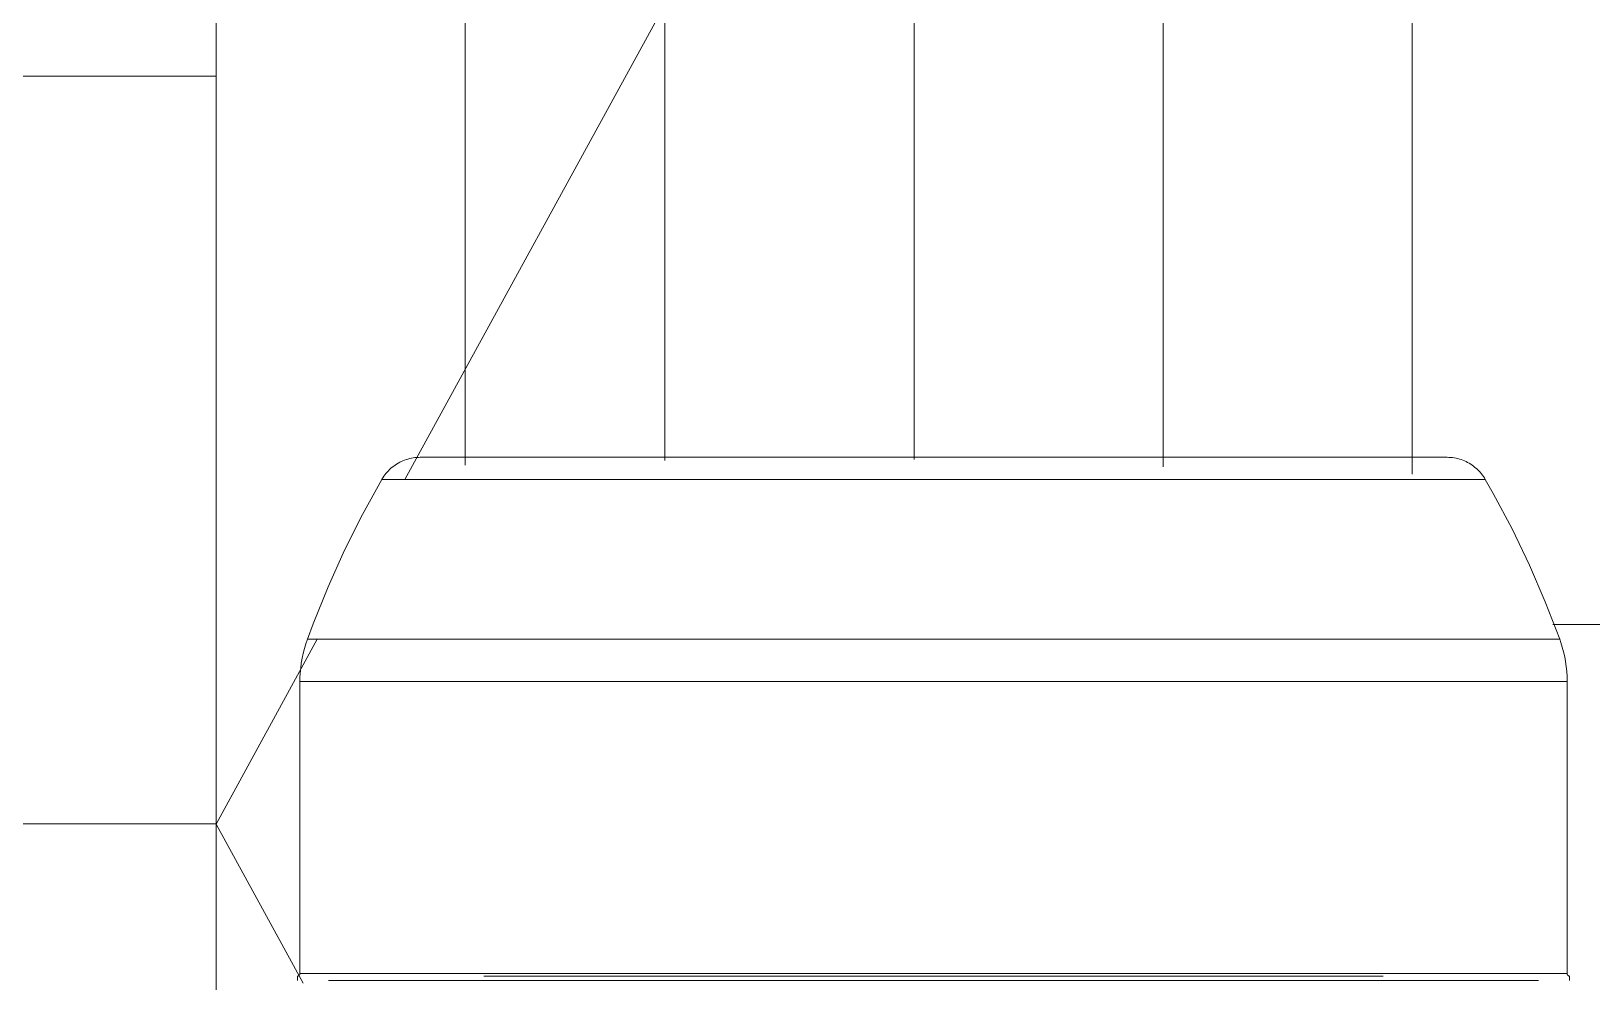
# Model space of a CAD drawing. Header units: millimetres. Extents: x -33493 to 146110, y 17338 to 47807.
# Drawn here: x 7037.2 to 7350.4, y 38186.2 to 38377 of the extents above; entities that cross this region are included whole.
import ezdxf

# ---------------------------------------------------------------- set-up
doc = ezdxf.new("R2010")
doc.units = ezdxf.units.MM
doc.linetypes.add('Dash', pattern=[952.5, 476.25, -476.25])
for name, color, linetype, lineweight in [('0-1', 7, 'Continuous', 5), ('A-_GENM----_H', 7, 'Dash', 9), ('A_--------_E-', 7, 'Continuous', 9), ('C-_SITE----_E', 7, 'Continuous', 9)]:
    doc.layers.add(name, color=color, linetype=linetype, lineweight=lineweight)
doc.layers.add('A-_DOOR----_E-1', color=6, linetype='Continuous', lineweight=9, true_color=0xff00ff)
doc.layers.add('C-_SITE----_E-1', color=6, linetype='Continuous', lineweight=9, true_color=0xff00ff)

# ---------------------------------------------------------------- blocks, each defined once
blk = doc.blocks.new('1599_DB_P_S_BLK2 23 0814_rvt-1-DOOR _ WINDOW SCHEDULE - ELEVATION 3 Copy 1')
at = {"layer": 'A_--------_E-', "color": 8}
for p, q in [((7218.26, 38291.5), (7116.81, 38291.5)), ((7116.81, 38291.5), (7218.26, 38291.5)), ((7218.26, 38291.5), (7319.72, 38291.5)), ((7319.72, 38291.5), (7218.26, 38291.5)), ((7218.26, 38287.05), (7107.54, 38287.05)), ((7328.99, 38287.05), (7218.26, 38287.05)), ((7218.26, 38255.01), (7092.6, 38255.01)), ((7343.92, 38255.01), (7218.26, 38255.01)), ((7091.11, 38187.9), (7091.11, 38246.52)), ((7218.26, 38246.52), (7091.11, 38246.52)), ((7345.41, 38246.52), (7218.26, 38246.52)), ((7345.41, 38246.52), (7345.41, 38187.9)), ((7090.61, 38186.5), (7090.61, 38187.4)), ((7218.26, 38187.9), (7091.11, 38187.9)), ((7218.26, 38186.5), (7096.86, 38186.5)), ((7218.26, 38187.4), (7128, 38187.4)), ((7218.26, 38186.5), (7178.42, 38186.5)), ((7178.42, 38186.5), (7185.66, 38186.5)), ((7178.82, 38186.5), (7185.49, 38186.5)), ((7187.5, 38186.5), (7193.56, 38186.5)), ((7187.64, 38186.5), (7193.63, 38186.5)), ((7197.64, 38186.5), (7205.85, 38186.5)), ((7197.68, 38186.5), (7205.86, 38186.5)), ((7198.3, 38187.4), (7218.26, 38187.4)), ((7209.98, 38186.5), (7215.16, 38186.5)), ((7209.98, 38186.5), (7215.16, 38186.5)), ((7345.41, 38187.9), (7218.26, 38187.9)), ((7218.26, 38187.4), (7238.23, 38187.4)), ((7308.52, 38187.4), (7218.26, 38187.4)), ((7339.66, 38186.5), (7218.26, 38186.5)), ((7258.11, 38186.5), (7218.26, 38186.5)), ((7221.37, 38186.5), (7226.54, 38186.5)), ((7221.37, 38186.5), (7226.54, 38186.5)), ((7230.66, 38186.5), (7238.84, 38186.5)), ((7230.67, 38186.5), (7238.89, 38186.5)), ((7242.89, 38186.5), (7248.89, 38186.5)), ((7242.96, 38186.5), (7249.03, 38186.5)), ((7250.86, 38186.5), (7258.11, 38186.5)), ((7251.03, 38186.5), (7257.71, 38186.5)), ((7345.91, 38187.4), (7345.91, 38186.5))]:
    blk.add_line(p, q, dxfattribs=at)
at = {"layer": 'A_--------_E-', "color": 8, "flags": 128}
for points in [[(7115.24, 38291.5), (7114.89, 38291.49), (7114.53, 38291.47), (7114.18, 38291.44), (7113.83, 38291.39), (7113.47, 38291.32), (7113.13, 38291.24), (7112.78, 38291.15), (7112.44, 38291.05), (7112.11, 38290.93), (7111.78, 38290.8), (7111.45, 38290.65), (7111.13, 38290.49), (7110.82, 38290.32), (7110.52, 38290.14), (7110.22, 38289.95), (7109.93, 38289.74), (7109.65, 38289.52), (7109.37, 38289.29), (7109.11, 38289.05), (7108.86, 38288.8), (7108.62, 38288.54), (7108.38, 38288.27), (7108.16, 38287.99), (7107.95, 38287.7), (7107.75, 38287.41), (7107.57, 38287.11), (7107.54, 38287.05)], [(7218.26, 38291.5), (7214.14, 38291.5), (7210.03, 38291.5), (7205.93, 38291.5), (7201.85, 38291.5), (7197.8, 38291.5), (7193.77, 38291.5), (7189.79, 38291.5), (7185.86, 38291.5), (7181.97, 38291.5), (7178.14, 38291.5), (7174.38, 38291.5), (7170.69, 38291.5), (7167.07, 38291.5), (7163.54, 38291.5), (7160.09, 38291.5), (7156.74, 38291.5), (7153.48, 38291.5), (7150.33, 38291.5), (7147.29, 38291.5), (7144.36, 38291.5), (7141.55, 38291.5), (7138.86, 38291.5), (7136.3, 38291.5), (7133.87, 38291.5), (7131.57, 38291.5), (7129.42, 38291.5), (7127.4, 38291.5), (7125.53, 38291.5), (7123.81, 38291.5), (7122.24, 38291.5), (7120.83, 38291.5), (7119.57, 38291.5), (7118.47, 38291.5), (7117.52, 38291.5), (7116.74, 38291.5), (7116.12, 38291.5), (7115.67, 38291.5), (7115.38, 38291.5), (7115.25, 38291.5), (7115.24, 38291.5)], [(7115.24, 38291.5), (7115.33, 38291.5), (7115.57, 38291.5), (7115.98, 38291.5), (7116.56, 38291.5), (7117.3, 38291.5), (7118.2, 38291.5), (7119.26, 38291.5), (7120.47, 38291.5), (7121.85, 38291.5), (7123.38, 38291.5), (7125.06, 38291.5), (7126.88, 38291.5), (7128.86, 38291.5), (7130.98, 38291.5), (7133.24, 38291.5), (7135.63, 38291.5), (7138.16, 38291.5), (7140.81, 38291.5), (7143.59, 38291.5), (7146.49, 38291.5), (7149.5, 38291.5), (7152.62, 38291.5), (7155.85, 38291.5), (7159.18, 38291.5), (7162.6, 38291.5), (7166.11, 38291.5), (7169.71, 38291.5), (7173.38, 38291.5), (7177.12, 38291.5), (7180.93, 38291.5), (7184.8, 38291.5), (7188.72, 38291.5), (7192.7, 38291.5), (7196.71, 38291.5), (7200.75, 38291.5), (7204.83, 38291.5), (7208.92, 38291.5), (7213.03, 38291.5), (7217.15, 38291.5), (7218.26, 38291.5)], [(7218.26, 38291.5), (7222.38, 38291.5), (7226.49, 38291.5), (7230.59, 38291.5), (7234.67, 38291.5), (7238.73, 38291.5), (7242.75, 38291.5), (7246.73, 38291.5), (7250.67, 38291.5), (7254.55, 38291.5), (7258.38, 38291.5), (7262.14, 38291.5), (7265.83, 38291.5), (7269.45, 38291.5), (7272.98, 38291.5), (7276.43, 38291.5), (7279.78, 38291.5), (7283.04, 38291.5), (7286.19, 38291.5), (7289.23, 38291.5), (7292.16, 38291.5), (7294.97, 38291.5), (7297.66, 38291.5), (7300.22, 38291.5), (7302.65, 38291.5), (7304.95, 38291.5), (7307.11, 38291.5), (7309.12, 38291.5), (7310.99, 38291.5), (7312.71, 38291.5), (7314.28, 38291.5), (7315.7, 38291.5), (7316.96, 38291.5), (7318.06, 38291.5), (7319, 38291.5), (7319.78, 38291.5), (7320.4, 38291.5), (7320.86, 38291.5), (7321.15, 38291.5), (7321.28, 38291.5), (7321.28, 38291.5)], [(7321.28, 38291.5), (7321.2, 38291.5), (7320.95, 38291.5), (7320.54, 38291.5), (7319.97, 38291.5), (7319.23, 38291.5), (7318.33, 38291.5), (7317.27, 38291.5), (7316.05, 38291.5), (7314.68, 38291.5), (7313.15, 38291.5), (7311.47, 38291.5), (7309.64, 38291.5), (7307.66, 38291.5), (7305.55, 38291.5), (7303.29, 38291.5), (7300.89, 38291.5), (7298.37, 38291.5), (7295.71, 38291.5), (7292.93, 38291.5), (7290.04, 38291.5), (7287.02, 38291.5), (7283.9, 38291.5), (7280.67, 38291.5), (7277.35, 38291.5), (7273.92, 38291.5), (7270.41, 38291.5), (7266.82, 38291.5), (7263.15, 38291.5), (7259.4, 38291.5), (7255.59, 38291.5), (7251.72, 38291.5), (7247.8, 38291.5), (7243.83, 38291.5), (7239.82, 38291.5), (7235.77, 38291.5), (7231.7, 38291.5), (7227.6, 38291.5), (7223.49, 38291.5), (7219.37, 38291.5), (7218.26, 38291.5)], [(7328.99, 38287.05), (7328.8, 38287.36), (7328.61, 38287.66), (7328.4, 38287.94), (7328.18, 38288.23), (7327.95, 38288.5), (7327.71, 38288.76), (7327.46, 38289.01), (7327.19, 38289.25), (7326.92, 38289.48), (7326.64, 38289.7), (7326.35, 38289.91), (7326.06, 38290.11), (7325.75, 38290.29), (7325.44, 38290.47), (7325.13, 38290.63), (7324.8, 38290.77), (7324.47, 38290.91), (7324.14, 38291.03), (7323.8, 38291.14), (7323.45, 38291.23), (7323.11, 38291.31), (7322.76, 38291.38), (7322.4, 38291.43), (7322.05, 38291.47), (7321.7, 38291.49), (7321.34, 38291.5), (7321.28, 38291.5)], [(7107.54, 38287.05), (7103.66, 38280.02), (7100.06, 38272.83), (7096.75, 38265.51), (7093.74, 38258.06), (7092.6, 38255.01)], [(7343.92, 38255.01), (7341.03, 38262.51), (7337.84, 38269.88), (7334.36, 38277.13), (7330.59, 38284.22), (7328.99, 38287.05)], [(7092.6, 38255.01), (7092.28, 38254.07), (7092, 38253.11), (7091.76, 38252.15), (7091.55, 38251.17), (7091.38, 38250.19), (7091.26, 38249.2), (7091.17, 38248.21), (7091.12, 38247.22), (7091.11, 38246.52)], [(7345.41, 38246.52), (7345.39, 38247.51), (7345.33, 38248.51), (7345.23, 38249.5), (7345.09, 38250.49), (7344.92, 38251.47), (7344.7, 38252.44), (7344.44, 38253.4), (7344.15, 38254.35), (7343.92, 38255.01)], [(7091.11, 38187.9), (7091.11, 38187.88), (7091.11, 38187.86), (7091.11, 38187.84), (7091.11, 38187.82), (7091.1, 38187.8), (7091.1, 38187.78), (7091.09, 38187.76), (7091.09, 38187.74), (7091.08, 38187.72), (7091.07, 38187.71), (7091.06, 38187.69), (7091.06, 38187.67), (7091.05, 38187.65), (7091.04, 38187.63), (7091.02, 38187.62), (7091.01, 38187.6), (7091, 38187.59), (7090.99, 38187.57), (7090.97, 38187.56), (7090.96, 38187.54), (7090.95, 38187.53), (7090.93, 38187.51), (7090.92, 38187.5), (7090.9, 38187.49), (7090.88, 38187.48), (7090.87, 38187.47), (7090.85, 38187.46), (7090.83, 38187.45), (7090.81, 38187.44), (7090.79, 38187.43), (7090.77, 38187.43), (7090.76, 38187.42), (7090.74, 38187.42), (7090.72, 38187.41), (7090.7, 38187.41), (7090.68, 38187.4), (7090.66, 38187.4), (7090.64, 38187.4), (7090.62, 38187.4), (7090.61, 38187.4)], [(7345.91, 38187.4), (7345.89, 38187.4), (7345.87, 38187.4), (7345.85, 38187.4), (7345.83, 38187.41), (7345.81, 38187.41), (7345.79, 38187.41), (7345.77, 38187.42), (7345.75, 38187.43), (7345.74, 38187.43), (7345.72, 38187.44), (7345.7, 38187.45), (7345.68, 38187.46), (7345.66, 38187.47), (7345.65, 38187.48), (7345.63, 38187.49), (7345.61, 38187.5), (7345.6, 38187.51), (7345.58, 38187.52), (7345.57, 38187.54), (7345.55, 38187.55), (7345.54, 38187.57), (7345.53, 38187.58), (7345.51, 38187.6), (7345.5, 38187.61), (7345.49, 38187.63), (7345.48, 38187.65), (7345.47, 38187.66), (7345.46, 38187.68), (7345.45, 38187.7), (7345.45, 38187.72), (7345.44, 38187.74), (7345.43, 38187.76), (7345.43, 38187.78), (7345.42, 38187.8), (7345.42, 38187.82), (7345.42, 38187.83), (7345.41, 38187.85), (7345.41, 38187.87), (7345.41, 38187.89), (7345.41, 38187.9)]]:
    blk.add_lwpolyline(points, dxfattribs=at)
blk = doc.blocks.new('BRC FENCE - BRC FENCE-6055382-DOOR _ WINDOW SCHEDULE - ELEVATION 3 Copy 1')
at = {"layer": 'C-_SITE----_E'}
h = blk.add_hatch(dxfattribs=at)
h.set_pattern_fill('FP_1', color=256, style=0, pattern_type=2)
h.set_pattern_definition([(0, (7725.12, 38217.9), (0, 150), []), (90, (7725.125, 38217.9), (-50, 3e-15), [])])
h.paths.add_polyline_path([(5746.69, 37865), (6052.31, 37865), (6052.2, 38469.18), (6054.94, 38482.14), (6053.54, 38621.66), (6052.2, 38628.23), (6052.2, 38715), (6792.2, 38715), (6790.86, 38621.66), (6789.46, 38618.66), (6790.09, 38479.14), (6792.2, 38461.75), (6792.31, 37865), (6802.97, 37865), (6810.12, 37872.76), (6810.12, 37881.99), (6913.11, 37935), (6942.98, 37935), (6942.98, 37920.53), (6849.98, 37872.66), (6851.3, 37865), (7043.26, 37865), (7043.26, 37878.5), (7058.26, 37878.5), (7074.27, 37891.93), (7074.27, 39250.7), (5746.69, 39246.13), (5746.69, 38321.9), (5770.71, 38307.74), (5770.18, 38250), (5746.69, 38250), (5746.69, 37897.25)])
h.paths.add_polyline_path([(9432.38, 37865), (9703.56, 37865), (9703.56, 39259.75), (8224.28, 39253.2), (8224.28, 38712), (8792.2, 38712), (8792.2, 38624.51), (8789.46, 38618.66), (8789.46, 38479.14), (8792.2, 38459.15), (8792.31, 37865), (9314.61, 37865)])
blk = doc.blocks.new('GATE - 1200L x 2200H - B3-MG01 2-5368641-DOOR _ WINDOW SCHEDULE - ELEVATION 3 Copy 1')
at = {"layer": 'A-_DOOR----_E-1'}
h = blk.add_hatch(dxfattribs=at)
h.set_pattern_fill('FP_3', color=256, style=0, pattern_type=2)
h.set_pattern_definition([(180, (9514.28, 37357.9), (2e-14, 150), []), (90, (9514.276, 37357.897), (50, -3e-15), [])])
h.paths.add_polyline_path([(7430.27, 37865), (7568.15, 37865), (7568.15, 37878.5), (7583.15, 37878.5), (7599.28, 37892.03), (7599.28, 39217.89), (7214.57, 39217.9), (7236.02, 39180.72), (7236.02, 39128.72), (7124.28, 39128.72), (7124.28, 38290.15), (7200.64, 38291.5), (7322.87, 38287.84), (7323.57, 38287.05), (7329.35, 38286.33), (7343.91, 38255.01), (7337.77, 38255.01), (7339.19, 38249.72), (7342.56, 38250.81), (7343.92, 38246.52), (7345.41, 38246.52), (7343.9, 38187.9), (7323.76, 38186.5), (7325.23, 38186), (7345.64, 38186), (7343.91, 37942.34), (7339.15, 37940.72), (7341.93, 37941.26), (7345.43, 37942), (7349.85, 37942), (7350.76, 37901.58), (7378.26, 37878.5), (7393.26, 37878.5), (7393.26, 37865)])
h.paths.add_polyline_path([(7261.25, 37878.5), (7238.26, 37880.09), (7238.99, 37878.5), (7257.46, 37878.5)])
h.paths.add_polyline_path([(7175.28, 37878.5), (7198.31, 37880.09), (7197.53, 37879.5), (7179.06, 37878.59)])
h.paths.add_polyline_path([(7327.07, 37888.5), (7327.07, 37889.35), (7326.76, 37888.5)])
h.paths.add_polyline_path([(7320.03, 37924.5), (7322.08, 37931), (7319.89, 37931.68), (7317.03, 37931.23), (7315.52, 37931.89), (7313.95, 37930.91), (7319.89, 37924.64)])
h.paths.add_polyline_path([(7251.33, 37924.5), (7248.83, 37931), (7255.25, 37931), (7255.17, 37933.5), (7247.99, 37933.5), (7246.81, 37935.75), (7245.21, 37930.05), (7250.86, 37924.92)])
h.paths.add_polyline_path([(7131.88, 37931), (7135.43, 37932.4), (7132.85, 37932.25), (7132.17, 37931.37)])
h.paths.add_polyline_path([(7131.7, 37924.5), (7130.81, 37931.49), (7129.16, 37930.76), (7130.91, 37926.44)])
h.paths.add_polyline_path([(7304.83, 37924.5), (7306.59, 37931.89), (7304.67, 37929.98)])
h.paths.add_polyline_path([(7185.2, 37924.5), (7192.35, 37931), (7188.95, 37936.64), (7187.7, 37933.5), (7181.27, 37934.13), (7181.68, 37931), (7188.54, 37930.84), (7185.66, 37925.38)])
h.paths.add_polyline_path([(7170.21, 37931), (7181.27, 37931), (7177.81, 37936.61), (7176.47, 37933.5), (7170.21, 37934.13), (7170.11, 37931.94)])
h.paths.add_polyline_path([(7159.16, 37931), (7155.37, 37935.02), (7155.02, 37933.5), (7150.97, 37933.5), (7150.97, 37931), (7158.01, 37931)])
h.paths.add_polyline_path([(7163.6, 37931), (7169.77, 37931.77), (7166.72, 37937.03), (7165.28, 37933.5), (7159.16, 37934.14), (7159.61, 37931), (7162.85, 37931)])
h.paths.add_polyline_path([(7304.65, 37931), (7301.97, 37932.8), (7301.97, 37931), (7303.68, 37931)])
h.paths.add_polyline_path([(7266.32, 37931), (7266.23, 37933.5), (7259.14, 37933.5), (7257.46, 37934.92), (7257.16, 37931), (7266.23, 37931)])
h.paths.add_polyline_path([(7277.37, 37931), (7275.91, 37933.5), (7270.31, 37933.5), (7269.01, 37935.68), (7268.28, 37931), (7277.28, 37931)])
h.paths.add_polyline_path([(7287.05, 37931), (7290.01, 37931.67), (7292.41, 37936.83), (7292.06, 37943.81), (7293.1, 37973.4), (7289.07, 37971), (7290.46, 37970.48), (7289.45, 37933.5), (7281.15, 37935.02), (7280, 37935.44), (7278.51, 37931), (7285.62, 37931)])
h.paths.add_polyline_path([(7192.35, 37931), (7194.37, 37931.58), (7193.81, 37933.5), (7192.35, 37934.13), (7192.12, 37933.5)])
h.paths.add_polyline_path([(7242.71, 37931), (7244.17, 37931), (7242.71, 37933.5), (7242.16, 37932.83), (7242.16, 37931)])
h.paths.add_polyline_path([(7147.08, 37931), (7150.97, 37931), (7149.27, 37933.5), (7146.52, 37935.02), (7146.06, 37943.81), (7147.08, 37971), (7143.42, 37974.05), (7144.46, 37972.06), (7145.27, 37933.5), (7146.98, 37931)])
h.paths.add_polyline_path([(7154.76, 37968.67), (7154.76, 37968.75), (7150.97, 37969.43)])
h.paths.add_polyline_path([(7298.74, 37980.54), (7299.21, 37981.44), (7298.86, 37981.03)])
h.paths.add_polyline_path([(7139.87, 38152.1), (7146.06, 38160.36), (7144.46, 38157.39), (7140.41, 38152.79)])
h.paths.add_polyline_path([(7296.65, 38152.1), (7292.06, 38160.36), (7290.46, 38158.44), (7295.11, 38153.77), (7296.02, 38152.79)])
h.paths.add_polyline_path([(7285.98, 38160.41), (7281.51, 38161.45), (7280.05, 38186.5), (7281.51, 38186), (7281.51, 38161.3), (7285.86, 38160.44)])
h.paths.add_polyline_path([(7150.54, 38160.41), (7155.73, 38161.45), (7156.62, 38186), (7154.8, 38186), (7153.33, 38161.05), (7150.66, 38160.46)])
h.paths.add_polyline_path([(7192.43, 38186), (7198.3, 38186.38), (7203.52, 38186), (7212.31, 38186), (7191.31, 38186)])
h.paths.add_polyline_path([(7312.23, 38186), (7310.03, 38186.5), (7310.03, 38186)])
h.paths.add_polyline_path([(7124.28, 38187.14), (7153.27, 38187.4), (7124.28, 38187.4)])
h.paths.add_polyline_path([(7124.28, 39195.02), (7137.48, 39217.9), (7124.28, 39217.9), (7124.28, 39200.97)])
for p, q in [((7074.28, 37891.94), (7074.28, 39265.31)), ((7124.28, 39128.72), (7124.28, 38289.94))]:
    blk.add_line(p, q, dxfattribs=at)
at = {"layer": 'A-_GENM----_H'}
for p, q in [((7648.94, 39267.29), (7112.15, 38287.05)), ((7094.6, 38255.01), (7074.28, 38217.9)), ((7091.75, 38186), (7074.28, 38217.9))]:
    blk.add_line(p, q, dxfattribs=at)

msp = doc.modelspace()

# ---------------------------------------------------------------- block references
at = {"layer": '0-1'}
msp.add_blockref('1599_DB_P_S_BLK2 23 0814_rvt-1-DOOR _ WINDOW SCHEDULE - ELEVATION 3 Copy 1', (0, 0), dxfattribs=at)
at = {"layer": 'A-_DOOR----_E-1'}
msp.add_blockref('GATE - 1200L x 2200H - B3-MG01 2-5368641-DOOR _ WINDOW SCHEDULE - ELEVATION 3 Copy 1', (0, 0), dxfattribs=at)
at = {"layer": 'C-_SITE----_E-1'}
msp.add_blockref('BRC FENCE - BRC FENCE-6055382-DOOR _ WINDOW SCHEDULE - ELEVATION 3 Copy 1', (0, 0), dxfattribs=at)

doc.saveas('drawing.dxf')
